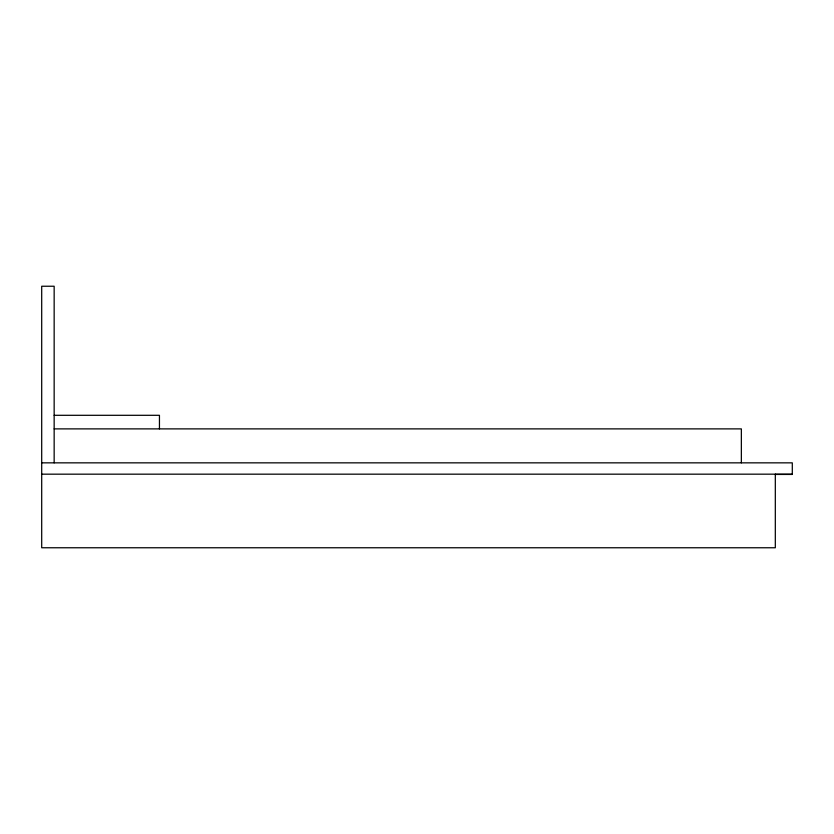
<?xml version="1.0" encoding="UTF-8"?>
<svg xmlns="http://www.w3.org/2000/svg" width="834" height="834" viewBox="0 0 834 834"><rect width="100%" height="100%" fill="white"/><g stroke="black" fill="none" stroke-linecap="round" stroke-linejoin="round"><path stroke-width="1.25" d="M54.158 415.301L159.45 415.301L159.45 428.884M54.158 428.884L741.353 428.884L741.353 462.849M41.7 462.849L792.3 462.849L792.3 474.442L775.318 474.442M41.7 474.171L792.3 474.171M775.318 474.171L775.318 547.761L41.7 547.761L41.7 286.239L54.158 286.239L54.158 462.849"/></g></svg>
